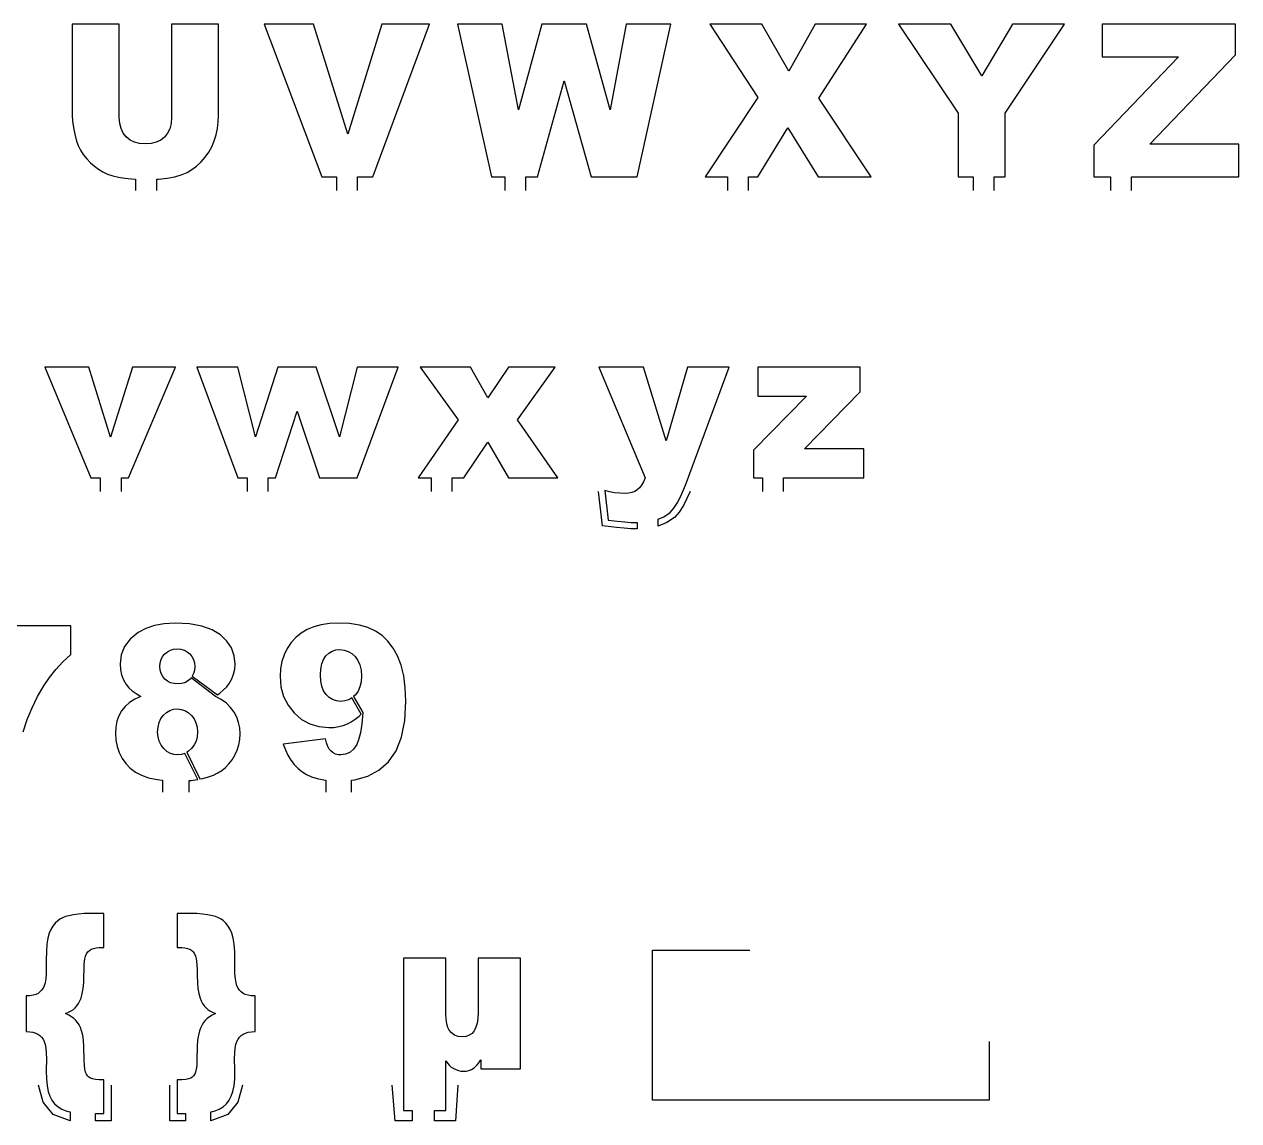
# Model space of a CAD drawing. Extents: x 617 to 1407, y 105 to 276.
# Drawn here: x 1217.6 to 1406.7, y 105.5 to 276.1 of the extents above; entities that cross this region are included whole.
import ezdxf

# ---------------------------------------------------------------- set-up
doc = ezdxf.new("R2010")
doc.units = 0
doc.header["$MEASUREMENT"] = 0

msp = doc.modelspace()

# ---------------------------------------------------------------- linework, layer by layer
at = {"linetype": 'Continuous', "flags": 128}
for points in [[(1238.228264, 250.201214), (1238.228264, 251.971163), (1238.508243, 251.980577), (1239.846154, 252.126422), (1241.076711, 252.369494), (1242.19996, 252.709804), (1242.96106, 253.045543), (1243.704974, 253.485615), (1244.431654, 254.030005), (1245.141147, 254.678704), (1245.795416, 255.408942), (1246.356517, 256.197928), (1246.82445, 257.04565), (1247.199168, 257.952119), (1247.486288, 258.902637), (1247.691381, 259.882528), (1247.814446, 260.891806), (1247.855484, 261.930433), (1247.855484, 276.093594), (1240.530844, 276.093594), (1240.530844, 261.590135), (1240.46348, 260.658351), (1240.261434, 259.839991), (1239.924659, 259.13508), (1239.453203, 258.543594), (1238.863252, 258.075672), (1238.170992, 257.741444), (1237.376424, 257.54091), (1236.479595, 257.474069), (1235.575626, 257.541922), (1234.776011, 257.745503), (1234.080752, 258.084789), (1233.489754, 258.559804), (1233.018298, 259.156349), (1232.681523, 259.860248), (1232.479477, 260.671514), (1232.412113, 261.590135), (1232.412113, 276.093594), (1225.087473, 276.093594), (1225.087473, 261.930433), (1225.130034, 261.022964), (1225.257621, 260.050666), (1225.470331, 259.013538), (1225.768068, 257.911605), (1226.023815, 257.211752), (1226.369683, 256.522028), (1226.80572, 255.842432), (1227.331877, 255.172964), (1227.917781, 254.546534), (1228.53306, 253.996073), (1229.177712, 253.52157), (1229.851738, 253.123025), (1230.582464, 252.792855), (1231.397313, 252.523445), (1232.296141, 252.314805), (1233.279091, 252.166936), (1234.284322, 252.06414), (1234.952301, 252.013343), (1234.952301, 250.201214)], [(1269.475062, 250.201214), (1269.475062, 252.337085), (1271.887473, 252.337085), (1280.719173, 276.093594), (1273.264898, 276.093594), (1267.982093, 258.99734), (1262.634446, 276.093594), (1254.969461, 276.093594), (1263.930844, 252.337085), (1266.199052, 252.337085), (1266.199052, 250.201214)], [(1295.689993, 250.201214), (1295.689993, 252.337085), (1297.531877, 252.337085), (1301.68034, 267.29429), (1305.845037, 252.337085), (1313.040042, 252.337085), (1318.290474, 276.093594), (1311.338505, 276.093594), (1308.826738, 262.805505), (1305.148207, 276.093594), (1298.196286, 276.093594), (1294.533942, 262.789307), (1292.022175, 276.093594), (1285.054019, 276.093594), (1290.336872, 252.337085), (1292.413984, 252.337085), (1292.413984, 250.201214)], [(1330.346768, 250.201214), (1330.346768, 252.337085), (1331.802175, 252.337085), (1336.485412, 259.969638), (1341.184836, 252.337085), (1349.433203, 252.337085), (1341.330705, 264.588058), (1348.736373, 276.093594), (1340.73109, 276.093594), (1336.631233, 268.785152), (1332.434163, 276.093594), (1324.347852, 276.093594), (1331.78594, 264.717693), (1323.602463, 252.337085), (1327.070759, 252.337085), (1327.070759, 250.201214)], [(1368.59438, 250.201214), (1368.59438, 252.337085), (1370.337621, 252.337085), (1370.337621, 262.286953), (1379.574461, 276.093594), (1371.455777, 276.093594), (1366.659091, 268.072124), (1361.878592, 276.093594), (1353.727487, 276.093594), (1362.980561, 262.286953), (1362.980561, 252.337085), (1365.318371, 252.337085), (1365.318371, 250.201214)], [(1389.965828, 250.201214), (1389.965828, 252.337085), (1406.669225, 252.337085), (1406.669225, 257.44166), (1392.846363, 257.44166), (1406.183058, 271.345539), (1406.183058, 276.093594), (1385.408274, 276.093594), (1385.408274, 271.021439), (1397.318937, 271.021439), (1384.128064, 257.263406), (1384.128064, 252.337085), (1386.689866, 252.337085), (1386.689866, 250.201214)], [(1232.725655, 203.392311), (1232.725655, 205.529516), (1233.824148, 205.529516), (1241.148788, 222.739206), (1234.48851, 222.739206), (1231.020643, 211.83325), (1227.682458, 222.739206), (1220.827751, 222.739206), (1227.974148, 205.529516), (1229.449645, 205.529516), (1229.449645, 203.392311)], [(1255.567505, 203.392311), (1255.567505, 205.529516), (1256.73822, 205.529516), (1260.108873, 215.884499), (1263.592926, 205.529516), (1269.459161, 205.529516), (1275.811514, 222.739206), (1269.459161, 222.739206), (1266.688076, 211.865659), (1263.058153, 222.739206), (1257.094752, 222.739206), (1253.594463, 211.898068), (1250.839613, 222.739206), (1244.471072, 222.739206), (1250.839613, 205.529516), (1252.291496, 205.529516), (1252.291496, 203.392311)], [(1284.226602, 203.392311), (1284.226602, 205.529516), (1286.064391, 205.529516), (1289.791529, 211.071615), (1292.983892, 205.529516), (1300.681298, 205.529516), (1294.377552, 214.539482), (1300.259973, 222.739206), (1292.983892, 222.739206), (1289.791529, 217.942532), (1287.069099, 222.739206), (1279.242105, 222.739206), (1285.156899, 214.539482), (1278.917994, 205.529516), (1280.950593, 205.529516), (1280.950593, 203.392311)], [(1321.29674, 203.392311), (1320.215576, 201.222591), (1319.545787, 200.177626), (1318.812014, 199.354167), (1317.654201, 198.542847), (1316.276537, 197.982906), (1316.276537, 199.054472), (1317.176461, 199.420228), (1318.147747, 200.100841), (1318.752409, 200.779426), (1319.350977, 201.713234), (1319.943452, 202.902276), (1320.52988, 204.346549), (1327.368353, 222.739206), (1320.853991, 222.739206), (1317.564366, 211.282278), (1314.015471, 222.739206), (1307.063549, 222.739206), (1314.274741, 205.529516), (1314.0099, 204.893463), (1313.717686, 204.362753), (1313.398145, 203.937369), (1313.051278, 203.617322), (1312.662849, 203.383361), (1312.218719, 203.216248), (1311.718936, 203.11598), (1311.163405, 203.08256), (1310.309566, 203.110916), (1309.498336, 203.195991), (1308.729619, 203.337783), (1308.003415, 203.536294), (1308.505768, 198.934079), (1309.89938, 198.76393), (1311.098564, 198.642394), (1312.103271, 198.569471), (1312.913549, 198.545162), (1313.000528, 198.550303), (1313.000528, 197.555868), (1312.927926, 197.551583), (1312.052426, 197.577844), (1311.012585, 197.65332), (1309.789169, 197.777314), (1307.604322, 198.04407), (1307.020512, 203.392311)], [(1335.79101, 203.392311), (1335.79101, 205.529516), (1348.297813, 205.529516), (1348.297813, 210.034499), (1339.060974, 210.034499), (1347.763039, 218.882422), (1347.763039, 222.739206), (1331.801127, 222.739206), (1331.801127, 218.234223), (1339.401271, 218.234223), (1331.152952, 209.807626), (1331.152952, 205.529516), (1332.515001, 205.529516), (1332.515001, 203.392311)], [(1217.422916, 165.97314), (1218.068044, 167.896468), (1218.820574, 169.728645), (1219.68046, 171.469666), (1220.6477, 173.119538), (1221.542005, 174.416953), (1222.539619, 175.667772), (1223.64054, 176.872008), (1224.84477, 178.029648), (1224.84477, 182.486018), (1205.577046, 182.486018)], [(1243.283172, 156.592311), (1243.280649, 158.400007), (1243.585669, 158.423644), (1244.516966, 158.547709), (1244.641269, 158.571655), (1242.633902, 162.625416), (1242.097842, 162.438931), (1241.521555, 162.375631), (1240.922987, 162.43792), (1240.358838, 162.624785), (1239.829158, 162.936221), (1239.333898, 163.372239), (1238.915572, 163.906495), (1238.616835, 164.512663), (1238.437546, 165.190742), (1238.377799, 165.940731), (1238.435023, 166.724647), (1238.606695, 167.423488), (1238.892815, 168.037249), (1239.293384, 168.565935), (1239.770934, 168.991319), (1240.287951, 169.295162), (1240.844482, 169.477468), (1241.440527, 169.538234), (1242.045665, 169.475439), (1242.613383, 169.287057), (1243.143587, 168.973086), (1243.636324, 168.533526), (1244.051032, 167.995723), (1244.347293, 167.387027), (1244.525059, 166.707431), (1244.584283, 165.956935), (1244.525535, 165.213022), (1244.34934, 164.536973), (1244.055602, 163.928782), (1243.644417, 163.388444), (1243.159297, 162.945337), (1242.930544, 162.804896), (1244.969237, 158.634813), (1245.418841, 158.721411), (1246.269633, 158.947772), (1247.047443, 159.22984), (1247.752366, 159.567615), (1248.384355, 159.96109), (1248.956596, 160.426476), (1249.482277, 160.979978), (1249.961303, 161.621595), (1250.393769, 162.351328), (1250.751824, 163.139796), (1251.007571, 163.957644), (1251.16101, 164.80486), (1251.212141, 165.681449), (1251.152869, 166.584877), (1250.975151, 167.447791), (1250.67889, 168.270198), (1250.264134, 169.052084), (1249.728884, 169.776247), (1249.071044, 170.425457), (1248.290663, 170.999722), (1247.387741, 171.49904), (1243.591668, 174.391209), (1243.41752, 174.172864), (1243.027615, 173.846735), (1242.587056, 173.613792), (1242.095843, 173.474022), (1241.553975, 173.427432), (1240.94579, 173.474528), (1240.401399, 173.615815), (1239.920802, 173.851293), (1239.504047, 174.180963), (1239.167273, 174.587608), (1238.926712, 175.054005), (1238.782414, 175.580163), (1238.734283, 176.166073), (1238.781414, 176.737809), (1238.922665, 177.253838), (1239.158179, 177.71416), (1239.487813, 178.118775), (1239.892429, 178.448445), (1240.352792, 178.683923), (1240.868809, 178.825215), (1241.440527, 178.872311), (1242.005675, 178.824198), (1242.518168, 178.679876), (1242.977961, 178.439334), (1243.385147, 178.102571), (1243.718351, 177.688838), (1243.956341, 177.217376), (1244.099163, 176.688178), (1244.146771, 176.101256), (1244.10121, 175.53712), (1243.964482, 175.027673), (1243.771767, 174.643189), (1247.678765, 171.708626), (1248.068384, 171.989242), (1248.651766, 172.487543), (1249.137885, 172.993949), (1249.526838, 173.50846), (1249.923836, 174.218436), (1250.207433, 174.95475), (1250.377582, 175.717403), (1250.434283, 176.506383), (1250.291984, 177.825061), (1249.865088, 179.026256), (1249.153596, 180.109961), (1248.157505, 181.076184), (1246.863631, 181.870228), (1245.258832, 182.437405), (1243.34311, 182.777709), (1241.116415, 182.891145), (1239.405786, 182.799989), (1237.871398, 182.526532), (1236.513206, 182.070768), (1235.331257, 181.432698), (1234.104747, 180.416845), (1233.228675, 179.265281), (1232.702994, 177.977994), (1232.527799, 176.554996), (1232.588545, 175.673848), (1232.770882, 174.845372), (1233.074712, 174.069555), (1233.500085, 173.346411), (1233.909271, 172.848104), (1234.423764, 172.374106), (1235.043613, 171.924418), (1235.768769, 171.49904), (1234.82181, 171.060999), (1234.006485, 170.540917), (1233.322842, 169.938802), (1232.770882, 169.254648), (1232.345462, 168.489472), (1232.041632, 167.644279), (1231.859343, 166.719077), (1231.798548, 165.713858), (1231.863389, 164.669649), (1232.057866, 163.676082), (1232.381929, 162.733157), (1232.835676, 161.840869), (1233.41401, 161.026568), (1234.11184, 160.317598), (1234.929164, 159.713966), (1235.866031, 159.215659), (1236.974046, 158.82573), (1238.304864, 158.547203), (1239.126282, 158.458856), (1239.126282, 156.592311)], [(1268.548098, 156.592311), (1268.549669, 158.468116), (1269.073112, 158.511248), (1271.079479, 159.071843), (1272.824577, 160.006162), (1274.30831, 161.314206), (1275.492307, 163.024336), (1276.338005, 165.164915), (1276.845405, 167.735935), (1277.014554, 170.737405), (1276.93405, 172.818224), (1276.692489, 174.685345), (1276.289874, 176.338757), (1275.726249, 177.778471), (1275.027944, 179.021192), (1274.221236, 180.083628), (1273.306126, 180.965788), (1272.28271, 181.66767), (1271.116946, 182.202938), (1269.774988, 182.585274), (1268.256788, 182.814676), (1266.562344, 182.891145), (1265.142358, 182.828857), (1263.848007, 182.641992), (1262.679245, 182.330556), (1261.636023, 181.894538), (1260.708298, 181.336983), (1259.885879, 180.660934), (1259.168816, 179.866384), (1258.557061, 178.953333), (1258.067895, 177.954702), (1257.718456, 176.903405), (1257.508841, 175.799437), (1257.438953, 174.642808), (1257.576158, 172.983821), (1257.987867, 171.474731), (1258.67408, 170.115539), (1259.634703, 168.906239), (1260.794896, 167.913684), (1262.079629, 167.20472), (1263.488952, 166.779336), (1265.022863, 166.637543), (1265.816907, 166.672993), (1266.562344, 166.779336), (1267.259174, 166.956578), (1267.907349, 167.20472), (1268.527198, 167.528819), (1269.138953, 167.933941), (1269.742568, 168.42009), (1270.064299, 168.726485), (1268.59561, 171.246447), (1268.130152, 170.97643), (1267.521491, 170.785006), (1266.854035, 170.721201), (1266.209383, 170.787036), (1265.620432, 170.984529), (1265.087181, 171.313693), (1264.609631, 171.774527), (1264.216155, 172.359931), (1263.935129, 173.062819), (1263.766456, 173.883196), (1263.710279, 174.821062), (1263.764456, 175.747783), (1263.926988, 176.550944), (1264.197922, 177.23054), (1264.57721, 177.786576), (1265.038573, 178.219042), (1265.55559, 178.527955), (1266.128355, 178.713296), (1266.756821, 178.775079), (1267.427276, 178.706715), (1268.045078, 178.501622), (1268.610225, 178.159795), (1269.122719, 177.681239), (1269.548092, 177.082165), (1269.85197, 176.378765), (1270.034259, 175.571046), (1270.095005, 174.659013), (1270.037305, 173.765713), (1269.864109, 172.981797), (1269.575466, 172.307266), (1269.171326, 171.742112), (1268.890109, 171.486413), (1270.338089, 168.987267), (1270.1558, 167.240169), (1269.932997, 165.823242), (1269.669633, 164.736495), (1269.365802, 163.979924), (1268.876636, 163.278048), (1268.300349, 162.776706), (1267.636939, 162.475899), (1266.886456, 162.375631), (1266.458037, 162.411081), (1266.064037, 162.517424), (1265.704506, 162.694666), (1265.379395, 162.942808), (1265.093751, 163.277036), (1264.852714, 163.712543), (1264.656238, 164.249335), (1264.504323, 164.887405), (1257.941307, 164.060952), (1258.264371, 163.15246), (1258.650276, 162.322966), (1259.098929, 161.57247), (1259.610423, 160.90098), (1260.187711, 160.306964), (1260.833886, 159.788912), (1261.548902, 159.346817), (1262.332853, 158.980687), (1263.226159, 158.693554), (1264.269333, 158.488461), (1264.546551, 158.459873), (1264.546551, 156.592311)], [(1231.131568, 110.997266), (1231.131568, 105.45177), (1228.714016, 105.45177), (1228.714016, 106.555241), (1230.014174, 106.555241), (1230.014174, 111.805657), (1229.286447, 111.822875), (1228.691402, 111.874528), (1228.229086, 111.960617), (1227.899405, 112.081142), (1227.654798, 112.243192), (1227.447706, 112.453856), (1227.278033, 112.713135), (1227.145875, 113.021031), (1227.046613, 113.448437), (1226.975726, 114.066252), (1226.933165, 114.874476), (1226.895697, 117.005937), (1226.82581, 117.97368), (1226.709362, 118.776334), (1226.546307, 119.413898), (1226.350307, 119.933471), (1226.135074, 120.382145), (1225.900607, 120.759925), (1225.646907, 121.066807), (1225.348647, 121.335709), (1224.980499, 121.599546), (1224.542463, 121.858319), (1224.034539, 122.112028), (1224.516612, 122.337885), (1224.925798, 122.561716), (1225.262049, 122.783521), (1225.525366, 123.003302), (1225.807963, 123.318287), (1226.056093, 123.679861), (1226.269803, 124.088023), (1226.449045, 124.542775), (1226.641474, 125.224904), (1226.781249, 126.023506), (1226.868371, 126.938581), (1226.902791, 127.97013), (1226.917978, 128.954077), (1226.947352, 129.726346), (1226.990912, 130.286938), (1227.04866, 130.635849), (1227.165632, 131.052623), (1227.322117, 131.411663), (1227.51807, 131.712976), (1227.753583, 131.956557), (1228.040704, 132.144433), (1228.391618, 132.27863), (1228.806374, 132.359149), (1229.284924, 132.385991), (1230.014174, 132.385991), (1230.014174, 137.701225), (1227.82647, 137.701225), (1226.928118, 137.679957), (1226.080373, 137.616148), (1225.283329, 137.509802), (1224.536893, 137.360918), (1224.022352, 137.215076), (1223.564559, 137.036819), (1223.163514, 136.826156), (1222.819122, 136.583082), (1222.4206, 136.205302), (1222.067639, 135.752576), (1221.760238, 135.224901), (1221.498444, 134.622278), (1221.289305, 133.882926), (1221.139913, 132.945062), (1221.050268, 131.808685), (1221.02037, 130.4738), (1221.029511, 129.91473), (1221.036605, 129.728372), (1221.036605, 129.177402), (1221.016324, 128.290686), (1220.955577, 127.542724), (1220.854268, 126.933517), (1220.712493, 126.463067), (1220.531728, 126.08782), (1220.313448, 125.764227), (1220.057701, 125.492287), (1219.764487, 125.272), (1219.413572, 125.101848), (1218.984629, 124.980311), (1218.477706, 124.907388), (1217.892849, 124.88308), (1217.892849, 119.324771), (1218.464566, 119.28831), (1218.964396, 119.211336), (1219.392292, 119.09385), (1219.7483, 118.935851), (1220.049607, 118.73025), (1220.313448, 118.469957), (1220.539821, 118.154973), (1220.72868, 117.785297), (1220.877596, 117.320416), (1220.983903, 116.719819), (1221.047745, 115.983504), (1221.069025, 115.111474), (1221.059885, 114.561517), (1221.028511, 113.79887), (1221.02037, 113.21549), (1221.055838, 111.977329), (1221.162193, 110.904254), (1221.339435, 109.996269), (1221.587565, 109.253371), (1221.91877, 108.632518), (1222.345142, 108.090663), (1222.866729, 107.627809), (1223.483531, 107.243953), (1224.262388, 106.942642), (1224.767217, 106.834828), (1224.767217, 105.45177), (1222.132956, 106.418727), (1220.554246, 108.352644), (1219.843848, 110.997266)], [(1251.587049, 110.997266), (1250.876603, 108.352644), (1249.297894, 106.418727), (1246.663632, 105.45177), (1246.663632, 106.834828), (1247.168461, 106.942642), (1247.947319, 107.243953), (1248.56412, 107.627809), (1249.085707, 108.090663), (1249.512127, 108.632518), (1249.843332, 109.253371), (1250.091462, 109.996269), (1250.268704, 110.904254), (1250.375012, 111.977329), (1250.410479, 113.21549), (1250.402386, 113.79887), (1250.365919, 114.74281), (1250.361872, 115.111474), (1250.383153, 115.983504), (1250.446946, 116.719819), (1250.553301, 117.320416), (1250.70217, 117.785297), (1250.891076, 118.154973), (1251.117449, 118.469957), (1251.381242, 118.73025), (1251.682597, 118.935851), (1252.038558, 119.09385), (1252.466501, 119.211336), (1252.966331, 119.28831), (1253.538049, 119.324771), (1253.538049, 124.88308), (1252.953144, 124.907388), (1252.44622, 124.980311), (1252.017325, 125.101848), (1251.666363, 125.272), (1251.373149, 125.492287), (1251.117449, 125.764227), (1250.899169, 126.08782), (1250.718356, 126.463067), (1250.576581, 126.933517), (1250.475321, 127.542724), (1250.414526, 128.290686), (1250.394293, 129.177402), (1250.394293, 129.728372), (1250.409479, 130.287444), (1250.410479, 130.4738), (1250.380629, 131.808685), (1250.290984, 132.945062), (1250.141592, 133.882926), (1249.932453, 134.622278), (1249.670612, 135.224901), (1249.363259, 135.752576), (1249.01025, 136.205302), (1248.611728, 136.583082), (1248.267384, 136.826156), (1247.866291, 137.036819), (1247.408498, 137.215076), (1246.894004, 137.360918), (1246.147568, 137.509802), (1245.350477, 137.616148), (1244.502731, 137.679957), (1243.604379, 137.701225), (1241.416723, 137.701225), (1241.416723, 132.385991), (1242.145926, 132.385991), (1242.624476, 132.359149), (1243.039232, 132.27863), (1243.390194, 132.144433), (1243.677314, 131.956557), (1243.91278, 131.712976), (1244.10878, 131.411663), (1244.265266, 131.052623), (1244.382237, 130.635849), (1244.439937, 130.286938), (1244.483498, 129.726346), (1244.512872, 128.954077), (1244.528058, 127.97013), (1244.562526, 126.938581), (1244.6496, 126.023506), (1244.789376, 125.224904), (1244.981805, 124.542775), (1245.161094, 124.088023), (1245.374804, 123.679861), (1245.622934, 123.318287), (1245.905484, 123.003302), (1246.168848, 122.783521), (1246.505099, 122.561716), (1246.914238, 122.337885), (1247.396358, 122.112028), (1246.888434, 121.858319), (1246.450398, 121.599546), (1246.08225, 121.335709), (1245.783942, 121.066807), (1245.530242, 120.759925), (1245.295776, 120.382145), (1245.080543, 119.933471), (1244.884591, 119.413898), (1244.721535, 118.776334), (1244.60504, 117.97368), (1244.535152, 117.005937), (1244.497685, 114.874476), (1244.455171, 114.066252), (1244.384237, 113.448437), (1244.284975, 113.021031), (1244.152817, 112.713135), (1243.983191, 112.453856), (1243.776051, 112.243192), (1243.531445, 112.081142), (1243.201811, 111.960617), (1242.739447, 111.874528), (1242.144403, 111.822875), (1241.416723, 111.805657), (1241.416723, 106.555241), (1242.716882, 106.555241), (1242.716882, 105.45177), (1240.299281, 105.45177), (1240.299281, 110.997266)], [(1285.083917, 110.997266), (1284.768184, 105.45177), (1281.457707, 105.45177), (1281.457707, 107.025186), (1283.254744, 107.025186), (1283.254744, 114.787375), (1283.524155, 114.392377), (1283.797612, 114.066252), (1284.075115, 113.808998), (1284.356666, 113.620615), (1284.781038, 113.415015), (1285.19527, 113.268157), (1285.59941, 113.180042), (1285.993361, 113.150671), (1286.411688, 113.18308), (1286.823873, 113.28031), (1287.230012, 113.44236), (1287.630104, 113.66923), (1287.88328, 113.867741), (1288.140551, 114.139175), (1288.401868, 114.483531), (1288.667184, 114.900809), (1288.667184, 113.53959), (1294.85753, 113.53959), (1294.85753, 130.749286), (1288.27828, 130.749286), (1288.27828, 122.274077), (1288.239813, 121.399514), (1288.124317, 120.639399), (1287.931888, 119.993733), (1287.662477, 119.462512), (1287.315086, 119.047766), (1286.888714, 118.751519), (1286.383314, 118.57377), (1285.798933, 118.514521), (1285.165897, 118.580355), (1284.611889, 118.777853), (1284.13691, 119.107016), (1283.740864, 119.567846), (1283.528201, 119.981072), (1283.376286, 120.540144), (1283.285118, 121.245061), (1283.254744, 122.095823), (1283.254744, 130.749286), (1276.643121, 130.749286), (1276.643121, 107.025186), (1277.984555, 107.025186), (1277.984555, 105.45177), (1275.374859, 105.45177), (1274.90126, 110.997266)], [(1367.832947, 117.786505), (1367.832947, 108.643728), (1315.419842, 108.643728), (1315.419842, 132.008604), (1330.575474, 132.008604)]]:
    msp.add_lwpolyline(points, dxfattribs=at)

doc.saveas('drawing.dxf')
